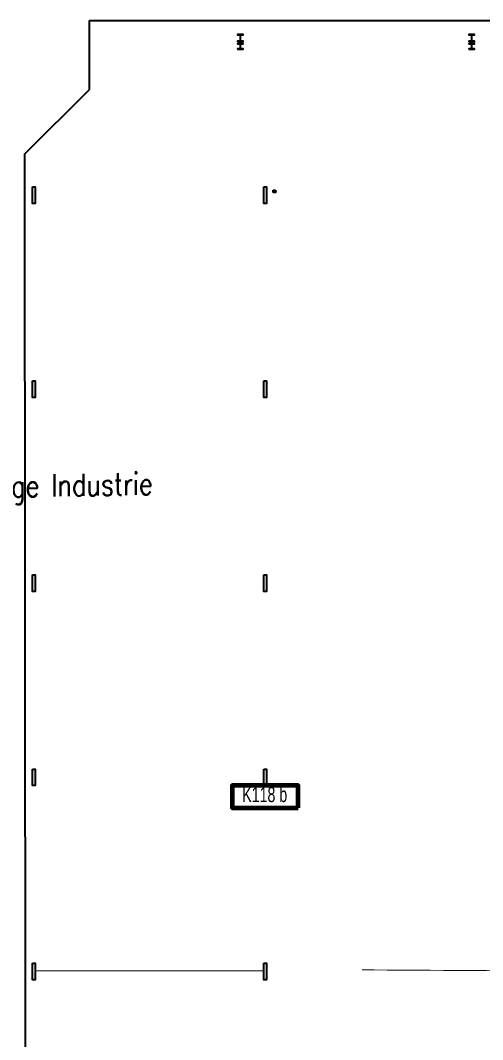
# Model space of a CAD drawing. Header units: millimetres. Extents: x 3476 to 38328, y 1439 to 26921.
# Drawn here: x 10493 to 12992, y 10658 to 16172 of the extents above; entities that cross this region are included whole.
import ezdxf

# ---------------------------------------------------------------- set-up
doc = ezdxf.new("R2010")
doc.units = ezdxf.units.MM
doc.header["$LTSCALE"] = 100
doc.header["$MEASUREMENT"] = 0
for name, color, linetype in [('A-CIRCULATIE', 4, 'CONTINUOUS'), ('A-KOLOM', 7, 'CONTINUOUS'), ('L-HULPLIJNEN', 7, 'CONTINUOUS'), ('TEKST', 4, 'CONTINUOUS'), ('wand', 6, 'CONTINUOUS')]:
    doc.layers.add(name, color=color, linetype=linetype)
doc.layers.add('zekeringkast', color=180, linetype='CONTINUOUS', lineweight=30)
doc.styles.add('ROMANS', font='romans', dxfattribs={"width": 0.7})
doc.styles.add('STYLE1', font='GOTHIC.TTF', dxfattribs={"width": 0.7, "height": 25})

msp = doc.modelspace()

# ---------------------------------------------------------------- linework, layer by layer
at = {"layer": 'A-CIRCULATIE'}
for p, q in [((10866.25, 16172.19), (13347.45, 16172.19)), ((10866.59, 15798.68), (10866.25, 16172.19)), ((10517.43, 15449.5), (10866.59, 15798.68)), ((10521.62, 9897.23), (10517.43, 15449.5))]:
    msp.add_line(p, q, dxfattribs=at)
at = {"layer": 'A-KOLOM'}
for points in [[(11667.25, 16056.64), (11697.25, 16056.64), (11697.25, 16059.04), (11685.63, 16059.04, -0.4142135), (11682.93, 16061.74), (11682.93, 16091.54, -0.4142136), (11685.63, 16094.24), (11697.25, 16094.24), (11697.25, 16096.64), (11667.25, 16096.64), (11667.25, 16094.24), (11678.88, 16094.24, -0.4142136), (11681.58, 16091.54), (11681.58, 16061.74, -0.4142136), (11678.88, 16059.04), (11667.25, 16059.04)], [(12917.25, 16056.64), (12947.25, 16056.64), (12947.25, 16059.04), (12935.63, 16059.04, -0.4142135), (12932.93, 16061.74), (12932.93, 16091.54, -0.4142136), (12935.63, 16094.24), (12947.25, 16094.24), (12947.25, 16096.64), (12917.25, 16096.64), (12917.25, 16094.24), (12928.88, 16094.24, -0.4142136), (12931.58, 16091.54), (12931.58, 16061.74, -0.4142136), (12928.88, 16059.04), (12917.25, 16059.04)], [(11667.25, 16017.14), (11697.25, 16017.14), (11697.25, 16018.54), (11685.38, 16018.54, -0.4142135), (11682.68, 16021.24), (11682.68, 16042.04, -0.4142136), (11685.38, 16044.74), (11697.25, 16044.74), (11697.25, 16046.14), (11667.25, 16046.14), (11667.25, 16044.74), (11679.13, 16044.74, -0.4142136), (11681.83, 16042.04), (11681.83, 16021.24, -0.4142136), (11679.13, 16018.54), (11667.25, 16018.54)], [(12917.25, 16017.14), (12947.25, 16017.14), (12947.25, 16018.54), (12935.38, 16018.54, -0.4142135), (12932.68, 16021.24), (12932.68, 16042.04, -0.4142136), (12935.38, 16044.74), (12947.25, 16044.74), (12947.25, 16046.14), (12917.25, 16046.14), (12917.25, 16044.74), (12929.13, 16044.74, -0.4142136), (12931.83, 16042.04), (12931.83, 16021.24, -0.4142136), (12929.13, 16018.54), (12917.25, 16018.54)]]:
    msp.add_lwpolyline(points, format="xyb", close=True, dxfattribs=at)
for points in [[(10558.25, 15271.64), (10573.25, 15271.64), (10573.25, 15181.64), (10558.25, 15181.64)], [(11808.25, 15271.64), (11823.25, 15271.64), (11823.25, 15181.64), (11808.25, 15181.64)], [(10558.25, 14221.64), (10573.25, 14221.64), (10573.25, 14131.64), (10558.25, 14131.64)], [(11808.25, 14221.64), (11823.25, 14221.64), (11823.25, 14131.64), (11808.25, 14131.64)], [(10558.25, 13171.64), (10573.25, 13171.64), (10573.25, 13081.64), (10558.25, 13081.64)], [(11808.25, 13171.64), (11823.25, 13171.64), (11823.25, 13081.64), (11808.25, 13081.64)], [(10558.25, 12121.64), (10573.25, 12121.64), (10573.25, 12031.64), (10558.25, 12031.64)], [(11808.25, 12121.64), (11823.25, 12121.64), (11823.25, 12031.64), (11808.25, 12031.64)], [(10558.25, 11071.64), (10573.25, 11071.64), (10573.25, 10981.64), (10558.25, 10981.64)], [(11808.25, 11071.64), (11823.25, 11071.64), (11823.25, 10981.64), (11808.25, 10981.64)]]:
    msp.add_lwpolyline(points, close=True, dxfattribs=at)
at = {"layer": 'L-HULPLIJNEN'}
for p, q in [((11858.93, 15254.05), (11872.91, 15254.16)), ((11872.96, 15240.1), (11858.93, 15254.05)), ((11858.95, 15240.13), (11858.93, 15254.05)), ((11858.95, 15240.13), (11872.91, 15254.16)), ((11872.96, 15240.1), (11858.95, 15240.13)), ((11872.91, 15254.16), (11872.96, 15240.1))]:
    msp.add_line(p, q, dxfattribs=at)
at = {"layer": 'wand', "linetype": 'Continuous', "lineweight": 15, "const_width": 5}
for points in [[(11808.25, 11029.14), (10573.25, 11029.14)], [(13155.88, 11030.04), (12340.17, 11034.88)]]:
    msp.add_lwpolyline(points, dxfattribs=at)
at = {"layer": 'zekeringkast', "lineweight": 60}
msp.add_lwpolyline([(11993.72, 11912.39), (11993.72, 12031.64), (11637.78, 12031.64), (11637.78, 11912.39)], close=True, dxfattribs=at)

# ---------------------------------------------------------------- texts
at = {"layer": 'TEKST', "color": 7, "style": 'ROMANS', "oblique": 1.05, "width": 0.8}
msp.add_text('AFDELING Montage Industrie', height=120, rotation=1.05, dxfattribs=at).set_placement((9402.42, 13573.12))
at = {"layer": 'zekeringkast', "linetype": 'Continuous', "lineweight": 100, "insert": (11692.65, 12024.23), "char_height": 81.7574, "attachment_point": 1, "style": 'STYLE1'}
msp.add_mtext('{\\C7;K118 b}', dxfattribs=at)

doc.saveas('drawing.dxf')
